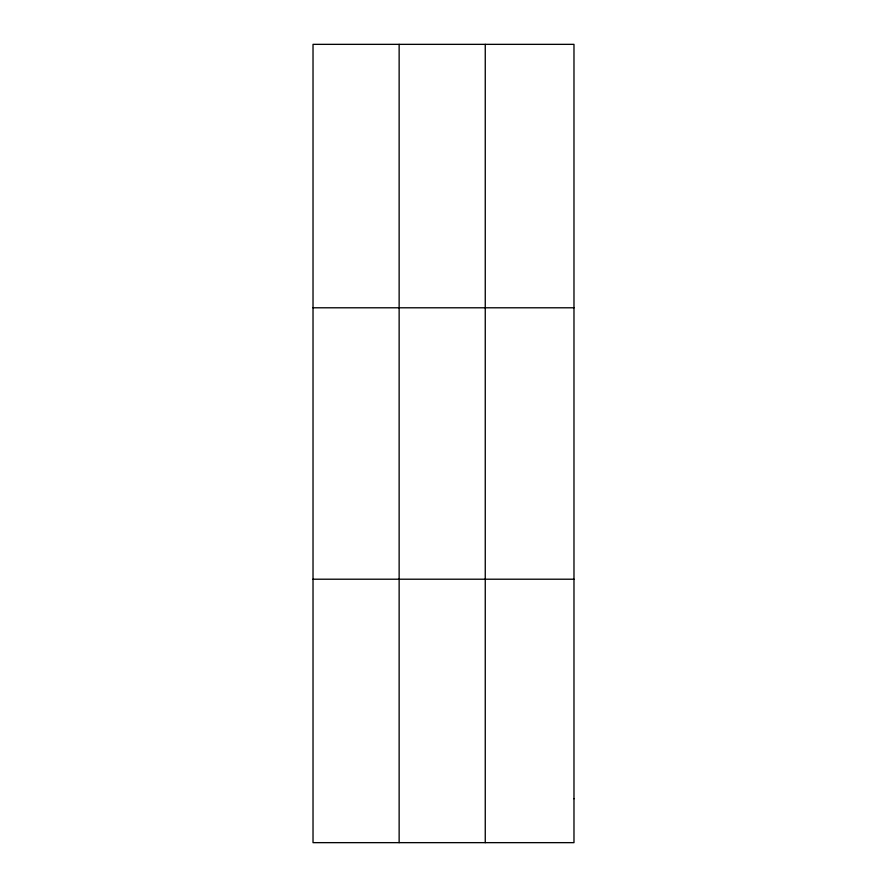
<?xml version="1.0" encoding="UTF-8"?>
<svg xmlns="http://www.w3.org/2000/svg" width="887" height="887" viewBox="0 0 887 887"><rect width="100%" height="100%" fill="white"/><g stroke="black" fill="none" stroke-linecap="round" stroke-linejoin="round"><path stroke-width="1.33" d="M399.139 842.65L399.139 44.35M485.256 842.65L485.256 44.35M313.022 307.789L573.978 307.789M313.022 579.211L573.978 579.211M573.978 798.743L573.978 842.65L313.022 842.65L313.022 44.35L573.978 44.35L573.978 798.743"/></g></svg>
